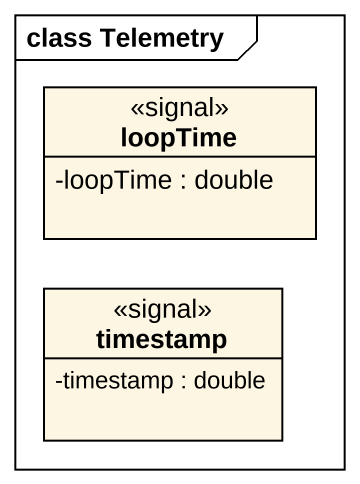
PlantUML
@startuml
mainframe class Telemetry
hide circle
hide empty members
skinparam classAttributeIconSize 0
class loopTime <<signal>> {
  -loopTime : double
}
class timestamp <<signal>> {
  -timestamp : double
}
@enduml
